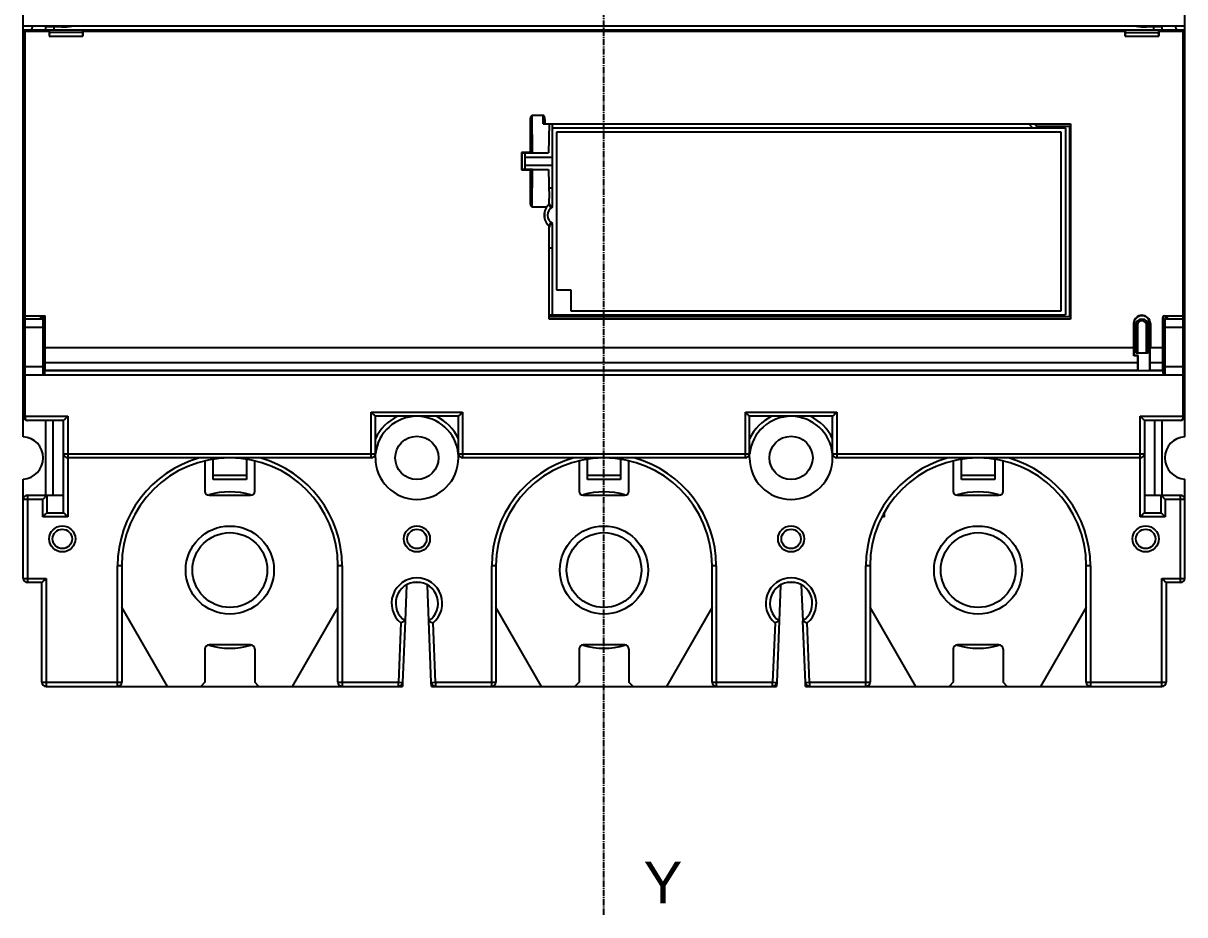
# Model space of a CAD drawing. Extents: x 0 to 170, y 0 to 294.
# Drawn here: x 15.4 to 155.1, y 0.3 to 107.6 of the extents above; entities that cross this region are included whole.
import ezdxf

# ---------------------------------------------------------------- set-up
doc = ezdxf.new("R2010")
doc.units = 0
doc.linetypes.add('AXES2', pattern=[1.125, 0.75, -0.125, 0.125, -0.125])
doc.layers.add('AXE', color=80, linetype='AXES2')

# ---------------------------------------------------------------- blocks, each defined once
blk = doc.blocks.new('sfhg')
for p, q in [((7266.21, -3565.47), (7266.21, -3370.57)), ((7405.91, -3565.47), (7405.91, -3370.57)), ((7266.21, -3516.02), (7405.91, -3516.02)), ((7267.21, -3516.52), (7267.39, -3516.02)), ((7268.91, -3516.52), (7268.91, -3516.02)), ((7270.81, -3516.17), (7268.91, -3516.17)), ((7269.91, -3516.02), (7269.91, -3516.52)), ((7270.81, -3516.17), (7270.81, -3516.02)), ((7401.31, -3516.02), (7401.31, -3516.17)), ((7403.21, -3516.17), (7401.31, -3516.17)), ((7402.21, -3516.52), (7402.21, -3516.02)), ((7403.21, -3516.52), (7403.21, -3516.02)), ((7404.73, -3516.02), (7404.91, -3516.52)), ((7266.21, -3516.52), (7398.75, -3516.52)), ((7269.34, -3516.72), (7266.21, -3516.72)), ((7266.41, -3516.52), (7266.41, -3563.02)), ((7269.34, -3516.72), (7269.34, -3517.27)), ((7269.36, -3516.82), (7269.34, -3517.27)), ((7269.34, -3517.27), (7273.38, -3517.27)), ((7269.36, -3516.82), (7269.36, -3516.52)), ((7273.37, -3516.82), (7269.36, -3516.82)), ((7273.36, -3516.82), (7273.36, -3516.52)), ((7273.38, -3517.27), (7273.37, -3516.82)), ((7273.38, -3516.72), (7273.38, -3517.27)), ((7398.74, -3516.72), (7273.38, -3516.72)), ((7398.74, -3517.27), (7398.74, -3516.72)), ((7398.76, -3516.82), (7398.74, -3517.27)), ((7398.74, -3517.27), (7402.78, -3517.27)), ((7398.76, -3516.52), (7405.91, -3516.52)), ((7398.76, -3516.52), (7398.76, -3516.82)), ((7398.76, -3516.82), (7402.77, -3516.82)), ((7402.76, -3516.52), (7402.76, -3516.82)), ((7402.78, -3517.27), (7402.77, -3516.82)), ((7405.91, -3516.72), (7402.78, -3516.72)), ((7402.78, -3516.72), (7402.78, -3517.27)), ((7405.71, -3563.02), (7405.71, -3516.52)), ((7327.23, -3527.31), (7327.26, -3531.32)), ((7327.23, -3531.29), (7327.23, -3527.31)), ((7328.76, -3526.82), (7327.42, -3526.82)), ((7327.46, -3531.32), (7327.42, -3526.82)), ((7328.76, -3527.82), (7328.76, -3526.82)), ((7328.96, -3527.32), (7328.96, -3527.82)), ((7328.76, -3527.82), (7392.16, -3527.82)), ((7329.46, -3527.82), (7329.38, -3531.32)), ((7329.86, -3537.82), (7329.86, -3527.82)), ((7329.86, -3528.32), (7391.56, -3528.32)), ((7391.06, -3528.82), (7330.36, -3528.82)), ((7330.36, -3528.82), (7330.36, -3547.82)), ((7387.16, -3527.82), (7387.58, -3528.32)), ((7388.24, -3528.32), (7387.82, -3527.82)), ((7388.07, -3528.12), (7392.06, -3528.12)), ((7391.06, -3550.32), (7391.06, -3528.82)), ((7391.56, -3528.32), (7391.56, -3550.82)), ((7392.06, -3528.12), (7392.06, -3551.02)), ((7392.16, -3527.82), (7392.16, -3551.32)), ((7327.23, -3531.29), (7326.13, -3531.29)), ((7326.13, -3531.29), (7326.16, -3531.32)), ((7326.13, -3531.29), (7326.13, -3533.35)), ((7326.16, -3531.32), (7329.38, -3531.32)), ((7326.16, -3531.32), (7326.16, -3533.32)), ((7326.56, -3533.32), (7326.56, -3531.32)), ((7327.23, -3531.29), (7327.26, -3531.32)), ((7326.56, -3531.82), (7329.86, -3531.82)), ((7329.86, -3532.82), (7326.56, -3532.82)), ((7326.13, -3533.35), (7326.16, -3533.32)), ((7326.13, -3533.35), (7327.23, -3533.35)), ((7327.26, -3533.32), (7326.16, -3533.32)), ((7327.26, -3533.32), (7327.23, -3537.32)), ((7327.23, -3533.35), (7327.26, -3533.32)), ((7327.23, -3537.32), (7327.23, -3533.35)), ((7327.42, -3537.82), (7327.46, -3533.32)), ((7327.46, -3533.32), (7329.38, -3533.32)), ((7329.38, -3533.32), (7329.46, -3536.82)), ((7329.43, -3535.52), (7329.86, -3535.52)), ((7329.46, -3537.52), (7329.46, -3536.82)), ((7327.42, -3537.82), (7329.19, -3537.82)), ((7328.96, -3538.42), (7328.91, -3538.42)), ((7328.96, -3539.22), (7328.96, -3538.42)), ((7328.92, -3539.22), (7328.96, -3539.22)), ((7329.86, -3550.82), (7329.86, -3539.82)), ((7329.46, -3551.32), (7329.46, -3540.12)), ((7329.86, -3542.77), (7329.46, -3542.77)), ((7330.36, -3547.82), (7332.06, -3547.82)), ((7332.06, -3547.82), (7332.06, -3550.32)), ((7266.21, -3550.92), (7268.86, -3550.92)), ((7268.31, -3551.32), (7268.31, -3550.92)), ((7268.51, -3550.92), (7268.51, -3551.32)), ((7268.81, -3557.82), (7268.81, -3550.92)), ((7268.86, -3557.47), (7268.86, -3550.92)), ((7329.46, -3550.82), (7391.56, -3550.82)), ((7329.46, -3551.02), (7392.06, -3551.02)), ((7332.06, -3550.32), (7391.06, -3550.32)), ((7389.56, -3550.82), (7389.56, -3551.02)), ((7403.26, -3557.47), (7403.26, -3551.12)), ((7403.31, -3557.82), (7403.31, -3551)), ((7403.46, -3550.92), (7405.91, -3550.92)), ((7403.61, -3551.32), (7403.61, -3550.92)), ((7403.81, -3550.92), (7403.81, -3551.32)), ((7268.81, -3552.32), (7266.21, -3552.32)), ((7268.61, -3551.32), (7266.41, -3551.32)), ((7268.61, -3558.02), (7268.61, -3551.32)), ((7392.16, -3551.32), (7329.46, -3551.32)), ((7399.81, -3551.87), (7399.75, -3551.87)), ((7399.75, -3551.87), (7399.75, -3554.77)), ((7399.81, -3555.72), (7399.81, -3551.87)), ((7400.21, -3552.07), (7400.01, -3552.07)), ((7400.01, -3555.37), (7400.01, -3552.07)), ((7400.21, -3552.07), (7400.21, -3555.37)), ((7401.51, -3552.07), (7401.31, -3552.07)), ((7401.31, -3555.37), (7401.31, -3552.07)), ((7401.51, -3552.07), (7401.51, -3555.37)), ((7401.77, -3551.87), (7401.71, -3551.87)), ((7401.71, -3557.44), (7401.71, -3551.87)), ((7401.77, -3551.87), (7401.77, -3554.77)), ((7405.91, -3552.32), (7403.31, -3552.32)), ((7405.71, -3551.32), (7403.51, -3551.32)), ((7403.51, -3551.32), (7403.51, -3558.02)), ((7399.75, -3554.77), (7268.86, -3554.77)), ((7399.77, -3555.76), (7399.77, -3554.77)), ((7401.75, -3556.54), (7401.75, -3554.77)), ((7403.26, -3554.77), (7401.77, -3554.77)), ((7268.86, -3556.54), (7400.27, -3556.54)), ((7399.77, -3555.76), (7399.81, -3555.72)), ((7400.27, -3555.76), (7399.77, -3555.76)), ((7400.31, -3555.72), (7399.81, -3555.72)), ((7400.01, -3555.37), (7401.51, -3555.37)), ((7400.27, -3555.76), (7400.31, -3555.72)), ((7400.27, -3556.54), (7400.27, -3555.76)), ((7400.31, -3557.44), (7400.31, -3555.72)), ((7401.75, -3556.54), (7403.26, -3556.54)), ((7403.31, -3555.82), (7403.26, -3555.82)), ((7266.21, -3557.02), (7268.81, -3557.02)), ((7266.41, -3558.02), (7405.71, -3558.02)), ((7403.31, -3557.54), (7268.81, -3557.54)), ((7268.86, -3557.47), (7400.3, -3557.47)), ((7400.31, -3557.44), (7400.3, -3557.47)), ((7401.71, -3557.44), (7401.72, -3557.47)), ((7401.72, -3557.47), (7403.26, -3557.47)), ((7403.31, -3557.32), (7403.26, -3557.32)), ((7403.31, -3557.02), (7405.91, -3557.02)), ((7266.21, -3563.02), (7271.56, -3563.02)), ((7271.06, -3563.52), (7266.71, -3563.52)), ((7268.91, -3572.52), (7268.91, -3563.52)), ((7269.81, -3572.52), (7269.81, -3563.52)), ((7271.06, -3574.62), (7271.06, -3563.52)), ((7271.56, -3563.02), (7271.56, -3575.12)), ((7308.06, -3562.52), (7319.06, -3562.52)), ((7308.06, -3568.02), (7308.06, -3562.52)), ((7318.56, -3563.02), (7308.56, -3563.02)), ((7308.56, -3568.02), (7308.56, -3563.02)), ((7318.56, -3568.02), (7318.56, -3563.02)), ((7319.06, -3562.52), (7319.06, -3568.02)), ((7353.06, -3562.52), (7364.06, -3562.52)), ((7353.06, -3568.02), (7353.06, -3562.52)), ((7363.56, -3563.02), (7353.56, -3563.02)), ((7353.56, -3568.02), (7353.56, -3563.02)), ((7363.56, -3568.02), (7363.56, -3563.02)), ((7364.06, -3562.52), (7364.06, -3568.02)), ((7400.56, -3563.02), (7405.91, -3563.02)), ((7400.56, -3575.12), (7400.56, -3563.02)), ((7405.41, -3563.52), (7401.06, -3563.52)), ((7401.06, -3563.52), (7401.06, -3574.62)), ((7402.31, -3572.52), (7402.31, -3563.52)), ((7403.21, -3572.52), (7403.21, -3563.52)), ((7271.06, -3567.52), (7308.56, -3567.52)), ((7318.56, -3567.52), (7353.56, -3567.52)), ((7363.56, -3567.52), (7401.06, -3567.52)), ((7308.06, -3568.02), (7271.56, -3568.02)), ((7288.06, -3568.41), (7288.06, -3572.02)), ((7289.06, -3570.62), (7289.06, -3568.22)), ((7293.06, -3568.22), (7293.06, -3570.62)), ((7294.06, -3572.02), (7294.06, -3568.41)), ((7353.06, -3568.02), (7319.06, -3568.02)), ((7333.06, -3568.41), (7333.06, -3572.02)), ((7334.06, -3570.62), (7334.06, -3568.22)), ((7338.06, -3568.22), (7338.06, -3570.62)), ((7339.06, -3572.02), (7339.06, -3568.41)), ((7400.56, -3568.02), (7364.06, -3568.02)), ((7378.06, -3568.41), (7378.06, -3572.02)), ((7379.06, -3570.62), (7379.06, -3568.22)), ((7383.06, -3568.21), (7383.06, -3570.62)), ((7384.06, -3572.02), (7384.06, -3568.41)), ((7266.21, -3582.52), (7266.21, -3570.57)), ((7289.06, -3570.12), (7293.06, -3570.12)), ((7293.06, -3570.62), (7289.06, -3570.62)), ((7334.06, -3570.12), (7338.06, -3570.12)), ((7338.06, -3570.62), (7334.06, -3570.62)), ((7379.06, -3570.12), (7383.06, -3570.12)), ((7383.06, -3570.62), (7379.06, -3570.62)), ((7405.91, -3582.52), (7405.91, -3570.57)), ((7268.56, -3573.02), (7266.21, -3573.02)), ((7266.71, -3572.52), (7271.06, -3572.52)), ((7266.71, -3572.52), (7266.71, -3583.02)), ((7268.56, -3575.12), (7268.56, -3573.02)), ((7269.06, -3572.52), (7269.06, -3574.62)), ((7288.56, -3572.52), (7293.56, -3572.52)), ((7333.56, -3572.52), (7338.56, -3572.52)), ((7378.56, -3572.52), (7383.56, -3572.52)), ((7401.06, -3572.52), (7405.41, -3572.52)), ((7403.06, -3574.62), (7403.06, -3572.52)), ((7405.91, -3573.02), (7403.56, -3573.02)), ((7403.56, -3573.02), (7403.56, -3575.12)), ((7405.41, -3583.02), (7405.41, -3572.52)), ((7269.06, -3574.62), (7271.06, -3574.62)), ((7369.81, -3575.12), (7369.81, -3574.62)), ((7401.06, -3574.62), (7403.06, -3574.62)), ((7271.56, -3575.12), (7268.56, -3575.12)), ((7369.81, -3575.12), (7369.55, -3575.12)), ((7403.56, -3575.12), (7400.56, -3575.12)), ((7278.06, -3581.02), (7277.56, -3581.02)), ((7277.56, -3595.52), (7277.56, -3581.02)), ((7278.06, -3581.02), (7278.06, -3595.02)), ((7304.56, -3581.02), (7304.06, -3581.02)), ((7304.06, -3595.02), (7304.06, -3581.02)), ((7304.56, -3581.02), (7304.56, -3595.52)), ((7323.06, -3581.02), (7322.56, -3581.02)), ((7322.56, -3595.52), (7322.56, -3581.02)), ((7323.06, -3581.02), (7323.06, -3595.02)), ((7349.56, -3581.02), (7349.06, -3581.02)), ((7349.06, -3595.02), (7349.06, -3581.02)), ((7349.56, -3581.02), (7349.56, -3595.52)), ((7368.06, -3581.02), (7367.56, -3581.02)), ((7367.56, -3595.52), (7367.56, -3581.02)), ((7368.06, -3581.02), (7368.06, -3595.02)), ((7394.56, -3581.02), (7394.06, -3581.02)), ((7394.06, -3595.02), (7394.06, -3581.02)), ((7394.56, -3581.02), (7394.56, -3595.52)), ((7266.21, -3582.52), (7268.96, -3582.52)), ((7268.46, -3583.02), (7266.71, -3583.02)), ((7268.46, -3595.02), (7268.46, -3583.02)), ((7268.96, -3582.52), (7268.96, -3595.52)), ((7314, -3583.02), (7313.1, -3583.02)), ((7359, -3583.02), (7358.1, -3583.02)), ((7403.16, -3582.52), (7405.91, -3582.52)), ((7403.16, -3595.52), (7403.16, -3582.52)), ((7405.41, -3583.02), (7403.66, -3583.02)), ((7403.66, -3583.02), (7403.66, -3595.02)), ((7312.3, -3583.33), (7312.13, -3587.63)), ((7315, -3587.63), (7314.82, -3583.33)), ((7357.3, -3583.33), (7357.13, -3587.63)), ((7360, -3587.63), (7359.82, -3583.33)), ((7283.56, -3595.52), (7278.06, -3585.99)), ((7304.06, -3585.99), (7298.56, -3595.52)), ((7328.56, -3595.52), (7323.06, -3585.99)), ((7349.06, -3585.99), (7343.56, -3595.52)), ((7373.56, -3595.52), (7368.06, -3585.99)), ((7394.06, -3585.99), (7388.56, -3595.52)), ((7311.63, -3587.88), (7311.33, -3595.02)), ((7312.14, -3587.63), (7311.83, -3595.04)), ((7315.29, -3595.04), (7314.99, -3587.63)), ((7315.79, -3595.02), (7315.5, -3587.88)), ((7356.63, -3587.88), (7356.33, -3595.02)), ((7357.14, -3587.63), (7356.83, -3595.04)), ((7360.29, -3595.04), (7359.99, -3587.63)), ((7360.79, -3595.02), (7360.5, -3587.88)), ((7288.06, -3591.02), (7288.06, -3595.02)), ((7293.56, -3590.52), (7288.56, -3590.52)), ((7294.06, -3591.02), (7294.06, -3595.02)), ((7333.06, -3591.02), (7333.06, -3595.02)), ((7338.56, -3590.52), (7333.56, -3590.52)), ((7339.06, -3591.02), (7339.06, -3595.02)), ((7378.06, -3591.02), (7378.06, -3595.02)), ((7383.56, -3590.52), (7378.56, -3590.52)), ((7384.06, -3591.02), (7384.06, -3595.02)), ((7268.46, -3595.02), (7278.06, -3595.02)), ((7268.96, -3595.52), (7311.81, -3595.52)), ((7288.06, -3595.02), (7287.56, -3595.52)), ((7294.56, -3595.52), (7294.06, -3595.02)), ((7304.06, -3595.02), (7311.33, -3595.02)), ((7311.33, -3595.02), (7311.83, -3595.04)), ((7311.33, -3595.52), (7311.33, -3595.02)), ((7311.83, -3595.04), (7311.81, -3595.52)), ((7315.29, -3595.04), (7315.79, -3595.02)), ((7315.31, -3595.52), (7315.29, -3595.04)), ((7315.31, -3595.52), (7356.81, -3595.52)), ((7315.79, -3595.02), (7323.06, -3595.02)), ((7315.79, -3595.02), (7315.79, -3595.52)), ((7333.06, -3595.02), (7332.56, -3595.52)), ((7339.56, -3595.52), (7339.06, -3595.02)), ((7349.06, -3595.02), (7356.33, -3595.02)), ((7356.33, -3595.02), (7356.83, -3595.04)), ((7356.33, -3595.52), (7356.33, -3595.02)), ((7356.83, -3595.04), (7356.81, -3595.52)), ((7360.29, -3595.04), (7360.79, -3595.02)), ((7360.31, -3595.52), (7360.29, -3595.04)), ((7360.31, -3595.52), (7403.16, -3595.52)), ((7360.79, -3595.02), (7368.06, -3595.02)), ((7360.79, -3595.02), (7360.79, -3595.52)), ((7378.06, -3595.02), (7377.56, -3595.52)), ((7384.56, -3595.52), (7384.06, -3595.02)), ((7394.06, -3595.02), (7403.66, -3595.02))]:
    blk.add_line(p, q)
for centre, radius in [((7313.56, -3568.02), 2.6), ((7358.56, -3568.02), 2.6), ((7270.91, -3577.77), 1.57), ((7291.06, -3581.52), 5.3), ((7313.56, -3577.77), 1.57), ((7336.06, -3581.52), 5.3), ((7358.56, -3577.77), 1.57), ((7381.06, -3581.52), 5.3), ((7401.21, -3577.77), 1.57), ((7270.91, -3577.77), 1.17), ((7291.06, -3581.52), 4.5), ((7313.56, -3577.77), 1.17), ((7336.06, -3581.52), 4.5), ((7358.56, -3577.77), 1.17), ((7381.06, -3581.52), 4.5), ((7401.21, -3577.77), 1.17)]:
    blk.add_circle(centre, radius)
for centre, radius, start, end in [((7270.81, -3509.27), 6.9, 270, 280.543), ((7401.31, -3509.27), 6.9, 259.4576, 270), ((7266.41, -3516.72), 0.2, 90, 180), ((7405.71, -3516.72), 0.2, 0, 90), ((7330.56, -3538.82), 1.7, 130.3202, 229.6798), ((7330.39, -3538.82), 1.13, 118.0725, 241.9275), ((7327.06, -3538.82), 2.8, 18.8392, 30.7196), ((7327.06, -3538.82), 2.75, 18.8996, 28.3926), ((7327.06, -3538.82), 2.8, 329.2799, 341.1608), ((7327.06, -3538.82), 2.75, 331.6074, 341.7246), ((7400.76, -3551.87), 1.01, 0, 180), ((7400.76, -3551.87), 0.95, 0, 180), ((7403.46, -3551.12), 0.2, 90, 180), ((7266.41, -3551.52), 0.2, 90, 179.9999), ((7268.61, -3551.52), 0.2, 0, 90), ((7400.76, -3552.07), 0.75, 0, 180), ((7400.76, -3552.07), 0.55, 359.9924, 180.0077), ((7403.51, -3551.52), 0.2, 90, 179.9999), ((7405.71, -3551.52), 0.2, 0, 90), ((7266.41, -3557.82), 0.2, 180, 270), ((7268.61, -3557.82), 0.2, 270, 359.9999), ((7403.51, -3557.82), 0.2, 180, 270), ((7405.71, -3557.82), 0.2, 270, 359.9999), ((7266.71, -3563.02), 0.5, 180, 270), ((7313.56, -3568.02), 5.5, 114.6196, 155.38), ((7313.56, -3568.02), 5, 5.2701, 174.3032), ((7313.56, -3568.02), 5.5, 24.62, 65.381), ((7358.56, -3568.02), 5.5, 114.6196, 155.38), ((7358.56, -3568.02), 5, 5.2701, 174.3032), ((7358.56, -3568.02), 5.5, 24.62, 65.381), ((7405.41, -3563.02), 0.5, 270, 0), ((7266.06, -3568.02), 2.55, 273.3723, 86.6277), ((7406.06, -3568.02), 2.55, 93.3723, 266.6277), ((7271.56, -3567.52), 0.5, 180, 270), ((7308.06, -3567.52), 0.5, 270, 0), ((7319.06, -3567.52), 0.5, 180, 270), ((7353.06, -3567.52), 0.5, 270, 0), ((7364.06, -3567.52), 0.5, 180, 270), ((7400.56, -3567.52), 0.5, 270, 0), ((7291.06, -3581.02), 13.5, 105.6411, 180), ((7291.06, -3581.02), 13, 0, 180), ((7291.06, -3581.02), 13.5, 0, 74.359), ((7313.56, -3568.02), 5, 180, 0), ((7336.06, -3581.02), 13.5, 105.6411, 180), ((7336.06, -3581.02), 13, 0, 180), ((7336.06, -3581.02), 13.5, 0, 74.359), ((7358.56, -3568.02), 5, 180, 0), ((7381.06, -3581.02), 13.5, 105.642, 180), ((7381.06, -3581.02), 13, 0, 180), ((7381.06, -3581.02), 13.5, 0, 74.359), ((7288.56, -3572.02), 0.5, 180, 270), ((7291.06, -3581.52), 9.4, 74.4753, 105.5228), ((7293.56, -3572.02), 0.5, 270, 0), ((7333.56, -3572.02), 0.5, 180, 270), ((7336.06, -3581.52), 9.4, 74.4753, 105.5228), ((7338.56, -3572.02), 0.5, 270, 0), ((7378.56, -3572.02), 0.5, 180, 270), ((7381.06, -3581.52), 9.4, 74.4753, 105.5228), ((7383.56, -3572.02), 0.5, 270, 0), ((7266.71, -3573.02), 0.5, 90, 180), ((7405.41, -3573.02), 0.5, 0, 90), ((7266.71, -3582.52), 0.5, 180, 270), ((7313.56, -3585.52), 3.05, 309.3874, 230.6124), ((7313.56, -3585.52), 2.55, 303.9745, 236.0255), ((7358.56, -3585.52), 3.05, 309.3874, 230.6124), ((7358.56, -3585.52), 2.55, 303.9745, 236.0255), ((7405.41, -3582.52), 0.5, 270, 0), ((7288.56, -3591.02), 0.5, 90, 180), ((7291.06, -3581.52), 9.4, 254.4753, 285.5228), ((7293.56, -3591.02), 0.5, 0, 90), ((7333.56, -3591.02), 0.5, 90, 180), ((7336.06, -3581.52), 9.4, 254.4753, 285.5228), ((7338.56, -3591.02), 0.5, 0, 90), ((7378.56, -3591.02), 0.5, 90, 180), ((7381.06, -3581.52), 9.4, 254.4753, 285.5228), ((7383.56, -3591.02), 0.5, 0, 90), ((7268.96, -3595.02), 0.5, 180, 270), ((7277.56, -3595.02), 0.5, 270, 0), ((7304.56, -3595.02), 0.5, 180, 270), ((7311.33, -3595.02), 0.5, 270, 357.6399), ((7315.79, -3595.02), 0.5, 182.3601, 270), ((7322.56, -3595.02), 0.5, 270, 0), ((7349.56, -3595.02), 0.5, 180, 270), ((7356.33, -3595.02), 0.5, 270, 357.6399), ((7360.79, -3595.02), 0.5, 182.3601, 270), ((7367.56, -3595.02), 0.5, 270, 0), ((7394.56, -3595.02), 0.5, 180, 270), ((7403.16, -3595.02), 0.5, 270, 0)]:
    blk.add_arc(centre, radius, start, end)
for points, knots in [([(7269.05, -3516.02), (7269.02, -3516.05), (7268.98, -3516.1), (7268.91, -3516.15), (7268.91, -3516.17)], [0, 0, 0, 0, 0.1386133, 0.2052412, 0.2052412, 0.2052412, 0.2052412]), ([(7403.21, -3516.17), (7403.21, -3516.15), (7403.14, -3516.1), (7403.1, -3516.05), (7403.07, -3516.02)], [0, 0, 0, 0, 0.0656525, 0.2041287, 0.2041287, 0.2041287, 0.2041287]), ([(7269.34, -3516.72), (7269.34, -3516.69), (7269.33, -3516.62), (7269.35, -3516.57), (7269.33, -3516.52), (7269.34, -3516.52)], [0, 0, 0, 0, 0.1003263, 0.1730067, 0.2000689, 0.2000689, 0.2000689, 0.2000689]), ([(7273.38, -3516.52), (7273.39, -3516.52), (7273.37, -3516.57), (7273.39, -3516.62), (7273.38, -3516.69), (7273.38, -3516.72)], [0, 0, 0, 0, 0.0270421, 0.0997079, 0.2000689, 0.2000689, 0.2000689, 0.2000689]), ([(7398.74, -3516.72), (7398.74, -3516.69), (7398.73, -3516.62), (7398.75, -3516.57), (7398.73, -3516.52), (7398.74, -3516.52)], [0, 0, 0, 0, 0.1003263, 0.1730067, 0.2000689, 0.2000689, 0.2000689, 0.2000689]), ([(7402.78, -3516.52), (7402.79, -3516.52), (7402.77, -3516.57), (7402.79, -3516.62), (7402.78, -3516.69), (7402.78, -3516.72)], [0, 0, 0, 0, 0.0270421, 0.0997079, 0.2000689, 0.2000689, 0.2000689, 0.2000689]), ([(7327.23, -3527.31), (7327.23, -3527.28), (7327.23, -3527.21), (7327.24, -3527.11), (7327.26, -3527.03), (7327.29, -3526.96), (7327.32, -3526.89), (7327.36, -3526.83), (7327.4, -3526.82), (7327.42, -3526.82)], [0, 0, 0, 0, 0.1107687, 0.2076666, 0.2922482, 0.3663543, 0.4386913, 0.5067602, 0.5691088, 0.5691088, 0.5691088, 0.5691088]), ([(7328.96, -3527.32), (7328.96, -3527.3), (7328.96, -3527.25), (7328.95, -3527.18), (7328.94, -3527.11), (7328.93, -3527.06), (7328.92, -3527.01), (7328.9, -3526.96), (7328.88, -3526.92), (7328.86, -3526.89), (7328.84, -3526.86), (7328.81, -3526.84), (7328.79, -3526.82), (7328.77, -3526.82), (7328.76, -3526.82)], [0, 0, 0, 0, 0.0769802, 0.1470899, 0.210986, 0.26927, 0.3224459, 0.3709329, 0.4150644, 0.4550367, 0.4906923, 0.522255, 0.5506057, 0.5776914, 0.5776914, 0.5776914, 0.5776914]), ([(7327.26, -3531.32), (7327.26, -3531.32), (7327.31, -3531.31), (7327.37, -3531.32), (7327.43, -3531.32), (7327.46, -3531.32)], [0, 0, 0, 0, 0.0304845, 0.1041095, 0.200676, 0.200676, 0.200676, 0.200676]), ([(7327.46, -3533.32), (7327.43, -3533.32), (7327.37, -3533.32), (7327.3, -3533.33), (7327.26, -3533.32), (7327.26, -3533.32)], [0, 0, 0, 0, 0.0982057, 0.1704573, 0.2006761, 0.2006761, 0.2006761, 0.2006761]), ([(7327.42, -3537.82), (7327.4, -3537.82), (7327.36, -3537.81), (7327.32, -3537.75), (7327.29, -3537.68), (7327.26, -3537.61), (7327.24, -3537.53), (7327.23, -3537.43), (7327.23, -3537.36), (7327.23, -3537.32)], [0, 0, 0, 0, 0.0622281, 0.1301291, 0.2023722, 0.2763732, 0.3609325, 0.4579636, 0.5691141, 0.5691141, 0.5691141, 0.5691141]), ([(7400.3, -3557.46), (7400.27, -3557.48), (7400.3, -3557.28), (7400.27, -3557.16), (7400.28, -3556.85), (7400.27, -3556.65), (7400.27, -3556.54)], [0, 0, 0, 0, 0.0998722, 0.3047922, 0.589855, 0.9198382, 0.9198382, 0.9198382, 0.9198382]), ([(7401.72, -3557.46), (7401.75, -3557.48), (7401.72, -3557.28), (7401.75, -3557.16), (7401.75, -3556.85), (7401.75, -3556.65), (7401.75, -3556.54)], [0, 0, 0, 0, 0.0998177, 0.3056451, 0.5915145, 0.9199738, 0.9199738, 0.9199738, 0.9199738]), ([(7266.41, -3563.02), (7266.41, -3563.08), (7266.42, -3563.2), (7266.48, -3563.36), (7266.55, -3563.45), (7266.59, -3563.47)], [0, 0, 0, 0, 0.1921401, 0.3578052, 0.5012104, 0.5012104, 0.5012104, 0.5012104]), ([(7271.56, -3563.02), (7271.51, -3563.07), (7271.41, -3563.17), (7271.27, -3563.31), (7271.17, -3563.41), (7271.1, -3563.48), (7271.07, -3563.51), (7271.06, -3563.52)], [0, 0, 0, 0, 0.2256783, 0.4225415, 0.5745005, 0.6724222, 0.7071069, 0.7071069, 0.7071069, 0.7071069]), ([(7308.06, -3562.52), (7308.11, -3562.57), (7308.21, -3562.67), (7308.35, -3562.81), (7308.45, -3562.91), (7308.52, -3562.98), (7308.55, -3563.01), (7308.56, -3563.02)], [0, 0, 0, 0, 0.2256783, 0.4225415, 0.5745005, 0.6724222, 0.7071069, 0.7071069, 0.7071069, 0.7071069]), ([(7319.06, -3562.52), (7319.01, -3562.57), (7318.91, -3562.67), (7318.77, -3562.81), (7318.67, -3562.91), (7318.6, -3562.98), (7318.57, -3563.01), (7318.56, -3563.02)], [0, 0, 0, 0, 0.2256783, 0.4225415, 0.5745005, 0.6724222, 0.7071069, 0.7071069, 0.7071069, 0.7071069]), ([(7353.06, -3562.52), (7353.11, -3562.57), (7353.21, -3562.67), (7353.35, -3562.81), (7353.45, -3562.91), (7353.52, -3562.98), (7353.55, -3563.01), (7353.56, -3563.02)], [0, 0, 0, 0, 0.2256783, 0.4225415, 0.5745005, 0.6724222, 0.7071069, 0.7071069, 0.7071069, 0.7071069]), ([(7364.06, -3562.52), (7364.01, -3562.57), (7363.91, -3562.67), (7363.77, -3562.81), (7363.67, -3562.91), (7363.6, -3562.98), (7363.57, -3563.01), (7363.56, -3563.02)], [0, 0, 0, 0, 0.2256783, 0.4225415, 0.5745005, 0.6724222, 0.7071069, 0.7071069, 0.7071069, 0.7071069]), ([(7400.56, -3563.02), (7400.61, -3563.07), (7400.71, -3563.17), (7400.85, -3563.31), (7400.95, -3563.41), (7401.02, -3563.48), (7401.05, -3563.51), (7401.06, -3563.52)], [0, 0, 0, 0, 0.2256783, 0.4225415, 0.5745005, 0.6724222, 0.7071069, 0.7071069, 0.7071069, 0.7071069]), ([(7405.53, -3563.48), (7405.53, -3563.48), (7405.51, -3563.49), (7405.47, -3563.51), (7405.43, -3563.52), (7405.41, -3563.52)], [0, 0, 0, 0, 0.0016788, 0.0777774, 0.1281844, 0.1281844, 0.1281844, 0.1281844]), ([(7405.71, -3563.02), (7405.71, -3563.04), (7405.71, -3563.1), (7405.7, -3563.2), (7405.66, -3563.31), (7405.61, -3563.41), (7405.56, -3563.46), (7405.53, -3563.48)], [0, 0, 0, 0, 0.0541167, 0.1765359, 0.2981953, 0.4120871, 0.5085085, 0.5085085, 0.5085085, 0.5085085]), ([(7269.06, -3572.52), (7269.05, -3572.53), (7269.02, -3572.56), (7268.95, -3572.63), (7268.85, -3572.73), (7268.71, -3572.87), (7268.61, -3572.97), (7268.56, -3573.02)], [0, 0, 0, 0, 0.034719, 0.1326925, 0.2846727, 0.4815075, 0.7071068, 0.7071068, 0.7071068, 0.7071068]), ([(7403.06, -3572.52), (7403.07, -3572.53), (7403.1, -3572.56), (7403.17, -3572.63), (7403.27, -3572.73), (7403.41, -3572.87), (7403.51, -3572.97), (7403.56, -3573.02)], [0, 0, 0, 0, 0.034719, 0.1326925, 0.2846727, 0.4815075, 0.7071069, 0.7071069, 0.7071069, 0.7071069]), ([(7269.06, -3574.62), (7269.05, -3574.63), (7269.02, -3574.66), (7268.95, -3574.73), (7268.85, -3574.83), (7268.71, -3574.97), (7268.61, -3575.07), (7268.56, -3575.12)], [0, 0, 0, 0, 0.034719, 0.1326925, 0.2846727, 0.4815075, 0.7071068, 0.7071068, 0.7071068, 0.7071068]), ([(7271.06, -3574.62), (7271.07, -3574.63), (7271.1, -3574.66), (7271.17, -3574.73), (7271.27, -3574.83), (7271.41, -3574.97), (7271.51, -3575.07), (7271.56, -3575.12)], [0, 0, 0, 0, 0.034719, 0.1326925, 0.2846727, 0.4815075, 0.7071069, 0.7071069, 0.7071069, 0.7071069]), ([(7400.56, -3575.12), (7400.61, -3575.07), (7400.71, -3574.97), (7400.85, -3574.83), (7400.95, -3574.73), (7401.02, -3574.66), (7401.05, -3574.63), (7401.06, -3574.62)], [0, 0, 0, 0, 0.2256783, 0.4225415, 0.5745005, 0.6724222, 0.7071069, 0.7071069, 0.7071069, 0.7071069]), ([(7403.06, -3574.62), (7403.07, -3574.63), (7403.1, -3574.66), (7403.17, -3574.73), (7403.27, -3574.83), (7403.41, -3574.97), (7403.51, -3575.07), (7403.56, -3575.12)], [0, 0, 0, 0, 0.034719, 0.1326925, 0.2846727, 0.4815075, 0.7071069, 0.7071069, 0.7071069, 0.7071069]), ([(7268.46, -3583.02), (7268.47, -3583.01), (7268.5, -3582.98), (7268.57, -3582.91), (7268.67, -3582.81), (7268.81, -3582.67), (7268.91, -3582.57), (7268.96, -3582.52)], [0, 0, 0, 0, 0.034719, 0.1326925, 0.2846727, 0.4815075, 0.7071068, 0.7071068, 0.7071068, 0.7071068]), ([(7403.66, -3583.02), (7403.65, -3583.01), (7403.62, -3582.98), (7403.55, -3582.91), (7403.45, -3582.81), (7403.31, -3582.67), (7403.21, -3582.57), (7403.16, -3582.52)], [0, 0, 0, 0, 0.034719, 0.1326925, 0.2846727, 0.4815075, 0.7071068, 0.7071068, 0.7071068, 0.7071068]), ([(7312.14, -3587.63), (7312.12, -3587.64), (7312.08, -3587.66), (7311.98, -3587.71), (7311.82, -3587.79), (7311.69, -3587.85), (7311.63, -3587.88)], [0, 0, 0, 0, 0.0386149, 0.1553346, 0.3393763, 0.5651691, 0.5651691, 0.5651691, 0.5651691]), ([(7314.99, -3587.63), (7315, -3587.64), (7315.04, -3587.66), (7315.14, -3587.71), (7315.3, -3587.79), (7315.43, -3587.85), (7315.5, -3587.88)], [0, 0, 0, 0, 0.0384697, 0.154798, 0.3387137, 0.5650938, 0.5650938, 0.5650938, 0.5650938]), ([(7357.14, -3587.63), (7357.12, -3587.64), (7357.08, -3587.66), (7356.98, -3587.71), (7356.82, -3587.79), (7356.69, -3587.85), (7356.63, -3587.88)], [0, 0, 0, 0, 0.0386149, 0.1553346, 0.3393763, 0.5651691, 0.5651691, 0.5651691, 0.5651691]), ([(7359.99, -3587.63), (7360, -3587.64), (7360.04, -3587.66), (7360.14, -3587.71), (7360.3, -3587.79), (7360.43, -3587.85), (7360.5, -3587.88)], [0, 0, 0, 0, 0.0384697, 0.154798, 0.3387137, 0.5650938, 0.5650938, 0.5650938, 0.5650938])]:
    blk.add_open_spline(points, degree=3, knots=knots)
blk.add_open_spline([(7266.59, -3563.47), (7266.62, -3563.5), (7266.67, -3563.52), (7266.71, -3563.52)], degree=3)
at = {"layer": 'AXE'}
blk.add_line((7336.06, -3623), (7336.06, -3329.76), dxfattribs=at)
at = {"layer": 'AXE', "insert": (7340.82, -3616.61), "char_height": 5, "width": 5, "attachment_point": 1}
blk.add_mtext('{\\fArial|b0|i0|c0|p34;Y}', dxfattribs=at)

msp = doc.modelspace()

# ---------------------------------------------------------------- block references
msp.add_blockref('sfhg', (-7250.82, 3623.28))

doc.saveas('drawing.dxf')
